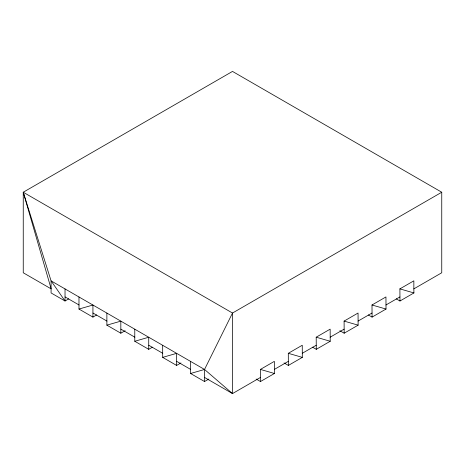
<?xml version="1.0" encoding="UTF-8"?>
<svg xmlns="http://www.w3.org/2000/svg" width="465" height="465" viewBox="0 0 465 465"><rect width="100%" height="100%" fill="white"/><g stroke="black" fill="none" stroke-linecap="round" stroke-linejoin="round"><path stroke-width="0.7" d="M65.03 288.916L65.03 301L51.08 292.944L51.08 280.866L23.25 192.231L232.5 71.418L441.75 192.231L441.75 272.769L413.85 288.875L413.92 292.944L399.97 301L396.267 298.861M96.633 314.968L92.93 317.107L78.98 309.051L78.98 296.972M92.93 317.107L92.93 305.028L78.98 309.051M125.155 330.72L120.83 333.213L106.88 325.163L106.88 313.079M120.83 333.213L120.83 321.135L106.88 325.163M152.433 347.186L148.73 349.325L134.78 341.269L134.78 329.191M148.73 349.325L148.73 337.241L134.78 341.269M180.955 362.938L176.63 365.432L162.68 357.376L162.68 345.297M176.63 365.432L176.63 353.348L162.68 357.376M208.855 379.045L204.53 381.538L190.58 373.488L190.58 361.404M204.53 381.538L204.53 369.46L232.5 313.038L441.75 192.231M68.733 298.861L65.03 301L51.08 280.866L204.53 369.46L232.5 393.582L260.4 377.47L260.4 369.419L274.35 361.363L274.42 373.488L260.47 381.538L256.145 379.045M288.37 365.432L288.3 353.307L302.25 345.257L302.32 357.376L288.37 365.432L284.045 362.938M316.27 349.325L316.2 337.201L330.15 329.15L330.22 341.269L316.27 349.325L312.567 347.186M344.17 333.213L344.1 321.094L358.05 313.038L358.12 325.163L344.17 333.213L339.845 330.72M372.07 317.107L372 304.988L385.95 296.932L386.02 309.051L372.07 317.107L368.367 314.968M399.97 301L399.9 288.875L413.85 280.825L413.85 288.875M274.35 369.419L288.3 361.363M302.25 353.313L316.2 345.257M330.15 337.201L344.1 329.15M358.05 321.094L372 313.038M385.95 304.988L399.9 296.932M190.58 373.488L204.53 369.46M399.9 288.875L413.92 292.944M372 304.988L386.02 309.051M344.1 321.094L358.12 325.163M316.2 337.201L330.22 341.269M288.3 353.307L302.32 357.376M260.4 369.419L274.42 373.488M23.25 192.231L51.15 288.875L23.25 272.769L23.25 192.231L232.5 313.038L232.5 393.582L204.6 377.47M65.1 296.932L79.05 304.988M93 313.038L106.95 321.094M120.9 329.15L134.85 337.201M148.8 345.257L162.75 353.313M176.7 361.363L190.65 369.419M260.4 377.47L260.47 381.538"/></g></svg>
